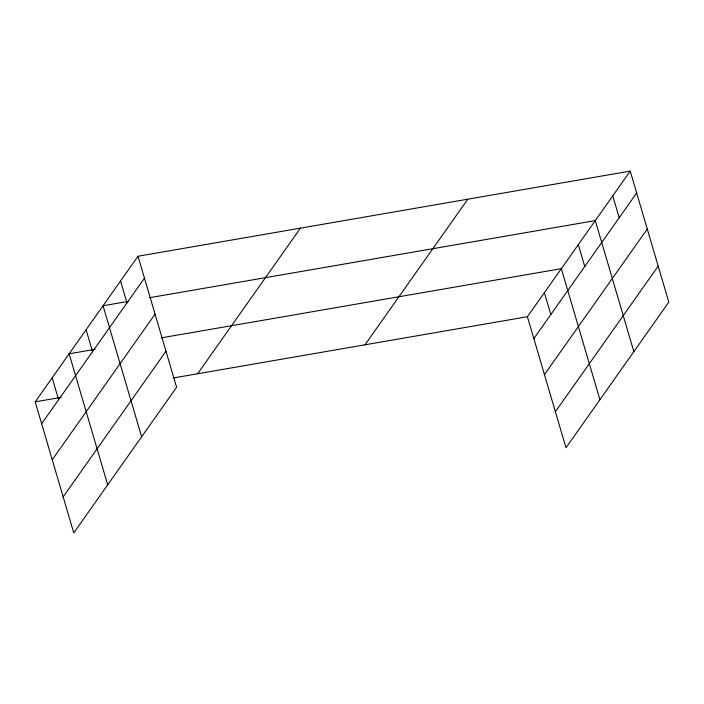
<?xml version="1.0" encoding="UTF-8"?>
<svg xmlns="http://www.w3.org/2000/svg" width="704" height="704" viewBox="0 0 704 704"><rect width="100%" height="100%" fill="white"/><g stroke="black" fill="none" stroke-linecap="round" stroke-linejoin="round"><path stroke-width="1.06" d="M138.019 256.238L176.59 387.288L73.77 532.902L35.2 401.852L138.019 256.238L630.23 171.098L668.8 302.148L565.981 447.762L527.41 316.712L630.23 171.098M41.642 423.738L144.461 278.124M52.246 459.756L155.065 314.151M63.166 496.874L165.986 351.261M197.63 373.754L300.45 228.149M364.98 344.81L467.799 199.197M533.852 338.598L636.671 192.984M544.456 374.616L647.275 229.011M555.377 411.734L658.196 266.121M127.97 301.444L103.057 305.747L141.627 436.797M149.626 297.695L595.276 220.607L633.838 351.657M95.119 349.307L69.133 353.804L107.703 484.845M161.172 337.876L561.343 268.664L599.914 399.705M35.2 401.852L61.186 397.355M173.809 377.872L527.41 316.712M612.753 195.853L619.194 217.738M578.31 244.631L584.751 266.517M544.377 292.688L550.818 314.565M120.542 280.993L126.984 302.878M86.099 329.771L92.532 351.657M52.166 377.828L58.608 399.705"/></g></svg>
